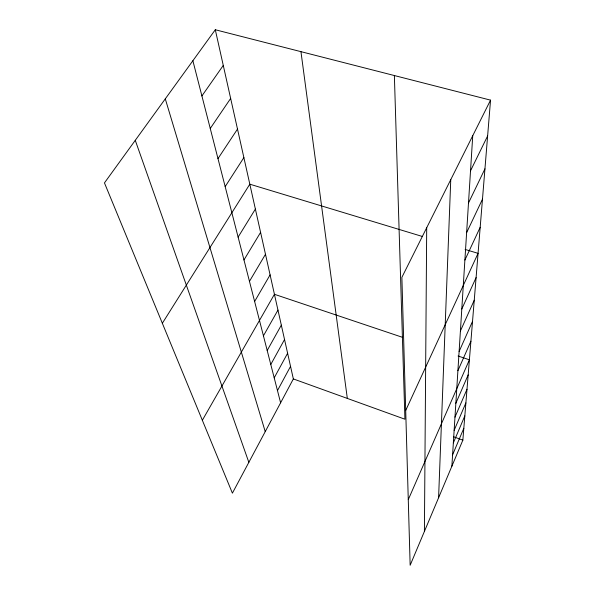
<?xml version="1.0" encoding="UTF-8"?>
<svg xmlns="http://www.w3.org/2000/svg" width="595" height="595" viewBox="0 0 595 595"><rect width="100%" height="100%" fill="white"/><g stroke="black" fill="none" stroke-linecap="round" stroke-linejoin="round"><path stroke-width="0.89" d="M424.413 531.402L426.704 227.729M438.589 497.747L450.757 179.653M451.873 466.212L472.742 135.705M490.54 100.138L401.878 277.344L410.156 565.25L462.858 440.136L490.54 100.138L215.301 29.75L104.46 182.896L232.4 493.158L293.35 378.926L215.301 29.75M452.594 454.811L463.817 428.296M453.345 442.859L464.829 415.898M454.141 430.326L465.885 402.897M454.974 417.154L467.001 389.249M455.844 403.298L468.168 374.902M408.267 499.659L469.396 359.811L458.076 356.003M457.905 370.692L470.913 341.195M459.117 351.496L472.527 321.374M460.411 330.976L474.245 300.222M461.802 309.013L476.089 277.605M405.708 410.461L478.068 253.351L465.119 249.431M464.896 260.052L480.187 227.283M466.621 232.66L482.471 199.199M468.496 203.007L484.947 168.846M470.526 170.81L487.625 135.935M277.478 390.595L290.538 366.371M274.206 377.84L287.608 353.252M270.784 364.49L284.536 339.522M267.192 350.5L281.331 325.153M263.429 335.825L277.962 310.099M202.345 420.263L274.429 294.294L402.406 337.298M254.623 301.472L270.093 274.875M249.461 281.346L265.482 254.281M243.965 259.941L260.588 232.385M238.112 237.122L255.381 209.068M162.346 323.264L249.818 184.19L422.405 236.483M225.17 186.637L243.876 157.593M217.978 158.62L237.502 129.078M210.251 128.475L230.652 98.435M201.906 95.944L223.274 65.42M293.35 378.926L404.92 419.215L394.373 75.543M453.509 436.76L462.858 440.136M135.273 140.323L248.844 462.337M165.291 98.852L265.229 431.628M192.877 60.735L280.609 402.8M300.944 51.653L347.324 398.419"/></g></svg>
